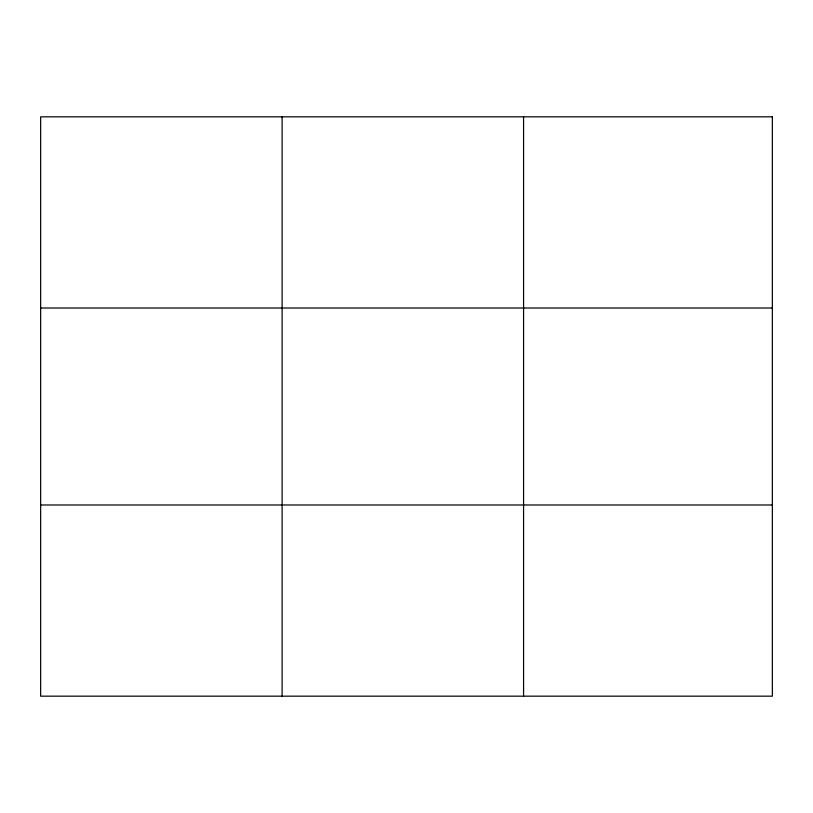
<?xml version="1.0" encoding="UTF-8"?>
<svg xmlns="http://www.w3.org/2000/svg" width="813" height="813" viewBox="0 0 813 813"><rect width="100%" height="100%" fill="white"/><g stroke="black" fill="none" stroke-linecap="round" stroke-linejoin="round"><path stroke-width="1.22" d="M282.111 696.172L282.111 116.828M523.572 696.172L523.572 116.828M40.65 308.015L772.35 308.015M40.65 504.985L772.35 504.985M772.35 116.828L772.35 696.172L40.65 696.172L40.65 116.828L772.35 116.828"/></g></svg>
